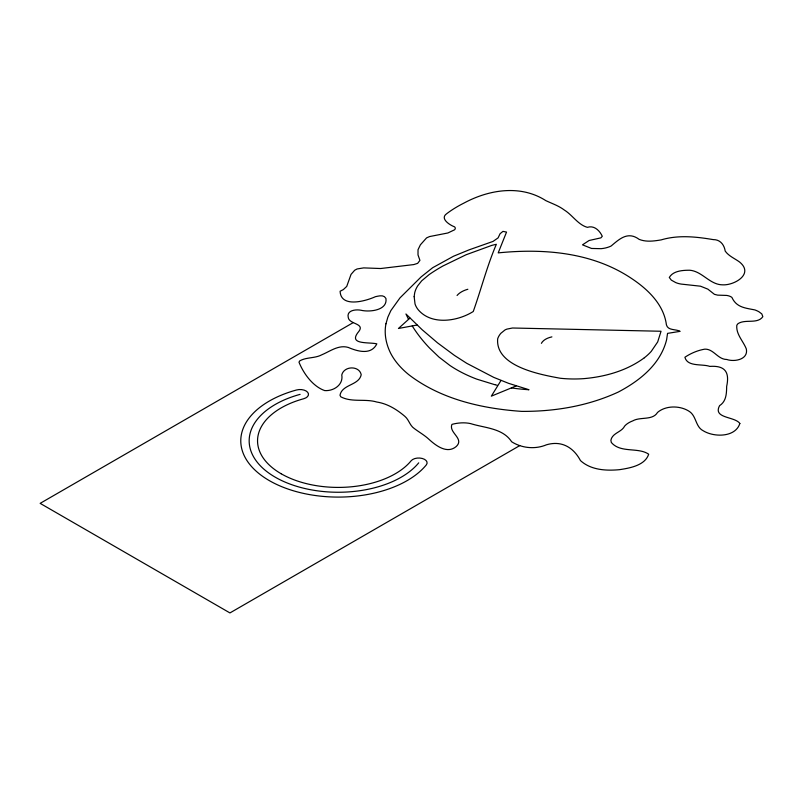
<?xml version="1.0" encoding="UTF-8"?>
<svg xmlns="http://www.w3.org/2000/svg" width="803" height="803" viewBox="0 0 803 803"><rect width="100%" height="100%" fill="white"/><g stroke="black" fill="none" stroke-linecap="round" stroke-linejoin="round"><path stroke-width="1.2" d="M501.032 380.441L491.336 396.16L516.178 385.932M409.942 318.108L398.439 328.477L417.068 325.034M644.347 357.777C626.862 370.745 605.05 376.858 583.58 378.655A77.128 44.526 0 0 1 560.263 378.253C540.64 374.65 495.28 366.549 497.669 338.816A36.526 21.089 0 0 1 500.861 333.305L505.007 329.943A16.983 9.807 0 0 1 506.974 329.1L512.495 328.005L661.04 331.258L657.687 341.927L651.233 351.413A81.745 47.196 0 0 1 644.347 357.777M353.039 322.716L40.15 503.361L229.939 612.93L519.722 445.625M497.278 385.279L495.27 384.808M494.819 384.697L476.771 379.136A126.161 72.842 0 0 1 449.891 365.455L438.96 357.074L429.575 348.07A265.703 153.403 0 0 1 412.23 325.928M408.546 319.373L405.947 313.973L422.117 329.702L437.555 342.871L454.528 355.458L466.794 363.337L493.765 377.38L508.58 383.332L528.996 389.736A127.165 73.414 0 0 1 511.381 387.909M541.403 343.343A16.993 9.807 0 0 1 551.902 336.879M457.068 295.474A22.916 13.229 0 0 1 467.848 289.261M418.714 462.849A89.063 51.422 0 0 1 275.248 477.193A89.063 51.422 0 0 1 300.101 394.363M739.854 423.472C735.518 437.434 714.158 437.494 703.298 430.809C695.498 426.935 696.532 416.566 689.737 411.708C680.703 405.425 665.988 405.174 657.547 412.421C652.618 420.742 640.222 416.526 632.744 420.892A23.367 13.49 0 0 0 624.664 426.062C621.602 432.325 612.358 432.817 610.882 440.245L611.314 442.463C620.589 453.444 638.144 446.91 648.683 454.207C645.05 465.479 629.813 468.089 619.494 469.675C606.104 470.929 590.928 470.126 580.469 460.591C573.493 447.412 561.588 440.265 546.391 444.822C535.21 449.55 521.85 448.245 511.652 441.77C502.778 428.089 484.771 428.069 470.688 423.623C464.596 422.237 457.83 422.79 451.938 424.375C448.445 432.797 464.756 438.518 456.234 446.518C447.231 454.147 436.24 445.916 429.224 439.562C424.717 435.286 419.266 432.285 414.348 428.571C409.771 425.61 408.978 419.748 404.923 416.396C396.802 409.47 387.508 403.678 376.758 402.022C365.074 398.489 351.614 402.644 340.763 396.782L340 395.237C342.128 384.125 358.941 385.601 361.209 374.71C359.312 365.445 343.995 365.787 341.777 374.951C343.543 384.577 333.887 391.252 324.703 390.589C312.799 386.434 303.484 373.455 298.977 362.143L299.79 360.848C306.525 357.014 314.977 358.509 321.852 354.765C330.264 351.232 338.675 344.587 348.281 347.438C357.606 351.413 371.267 355.378 376.828 343.845C368.627 341.907 347.167 345.119 358.921 331.318C364.923 323.308 349.325 324.312 348.281 317.637C346.304 310.139 355.93 309.215 361.069 310.259C369.541 312.307 387.799 310.44 385.922 298.435C383.914 294.39 378.815 295.986 375.362 296.709C365.265 301.316 340.743 308.011 340.111 291.248L343.353 289.582L346.735 286.41L351.031 274.405L354.695 270.23L357.124 268.955L363.689 267.891L380.702 268.523L413.786 264.578L417.65 263.354L419.929 260.383L418.012 254.932L418.022 249.723L420.391 244.825L426.564 237.899L429.565 236.564L447.863 232.98L454.528 229.819A4.959 2.861 0 0 0 454.598 226.858C449.901 225.181 439.271 218.456 446.95 213.508A122.608 70.784 0 0 1 463.873 203.119C488.997 189.558 520.625 184.429 545.859 200.65C552.093 203.581 558.758 205.799 564.288 210.015C572.398 214.973 578.08 224.8 587.364 227.339C594.2 225.111 599.65 230.571 602.28 236.273L600.905 237.859L589.111 240.498L582.496 244.835L591.53 248.458L601.076 248.679A20.557 11.864 0 0 0 611.073 246.049C619.585 238.903 627.856 231.003 639.178 239.384C646.254 242.205 653.913 241.101 661.19 239.886C678.174 234.797 695.99 236.704 713.194 239.605C720.281 239.465 724.266 244.895 725.199 251.078C728.793 256.197 734.825 258.486 739.683 262.099C754.158 273.994 734.454 285.416 722.78 284.844C709.782 284.844 702.414 271.354 689.837 270.24C682.901 270.199 673.125 270.752 669.3 277.467L671.308 280.117L675.684 282.556A16.351 9.445 0 0 0 681.305 284.101L700.507 286.199L707.845 289.13L714.429 294.33L717.651 295.133L726.725 295.434A9.365 5.41 0 0 1 731.894 297.411C736.492 307.529 745.174 307.961 754.92 309.938A23.648 13.651 0 0 1 758.996 311.805L761.806 313.923L762.85 316.673C757.4 324.402 745.304 318.781 737.947 323.699L736.803 325.235C735.909 334.269 743.237 341.064 746.318 348.924C748.577 359.573 734.384 362.153 726.775 359.483C717.741 359.453 713.676 348.833 704.843 349.144C697.757 350.319 690.811 353.29 684.909 357.245C687.428 367.132 702.183 363.649 709.792 366.399C724.968 365.375 729.817 371.94 726.655 386.464C726.564 393.731 726.273 401.37 719.578 405.666C712.602 418.634 734.765 416.275 739.854 423.472M414.157 296.648L415.031 303.956A42.81 24.722 0 0 0 418.062 309.567C431.452 325.657 457.84 321.29 473.258 311.494C481.198 289.18 487.019 266.094 496.354 244.293L492.289 245.256A9.325 5.38 0 0 0 491.727 245.417L466.051 254.772L442.965 265.974A195.059 112.611 0 0 0 429.173 274.566L421.695 280.819L417.721 285.818A58.438 33.736 0 0 0 414.679 292.914L414.157 296.648M385.952 323.81C383.985 333.727 386.082 343.965 390.499 352.949A125.489 72.451 0 0 0 408.807 374.68C440.897 399.312 482.051 408.647 521.679 411.377C554.853 411.598 588.057 406.017 618.31 392.045C639.81 380.682 660.467 364.351 666.62 339.689L667.544 333.375L680.121 331.348C675.805 328.879 667.925 330.796 666.41 324.824C663.79 304.467 647.81 289.261 631.539 278.46C592.504 252.262 543.852 248.268 498.211 252.885L506.542 232.077L502.949 231.384L500.068 233.733L498.101 237.879L493.032 241.412L469.173 249.823L453.514 256.237L432.687 267.7L421.153 276.874L399.974 297.893L390.86 310.6L387.859 317.145L385.952 323.81M281.18 473.77A80.671 46.574 0 0 0 411.136 460.771A8.391 4.838 0 0 1 422.308 458.473A8.391 4.838 0 0 1 426.303 464.917A97.454 56.26 0 0 1 269.326 480.616A97.454 56.26 0 0 1 296.508 389.987A8.391 4.838 0 0 1 307.679 392.296A8.391 4.838 0 0 1 303.695 398.74A80.671 46.574 0 0 0 281.18 473.77"/></g></svg>
